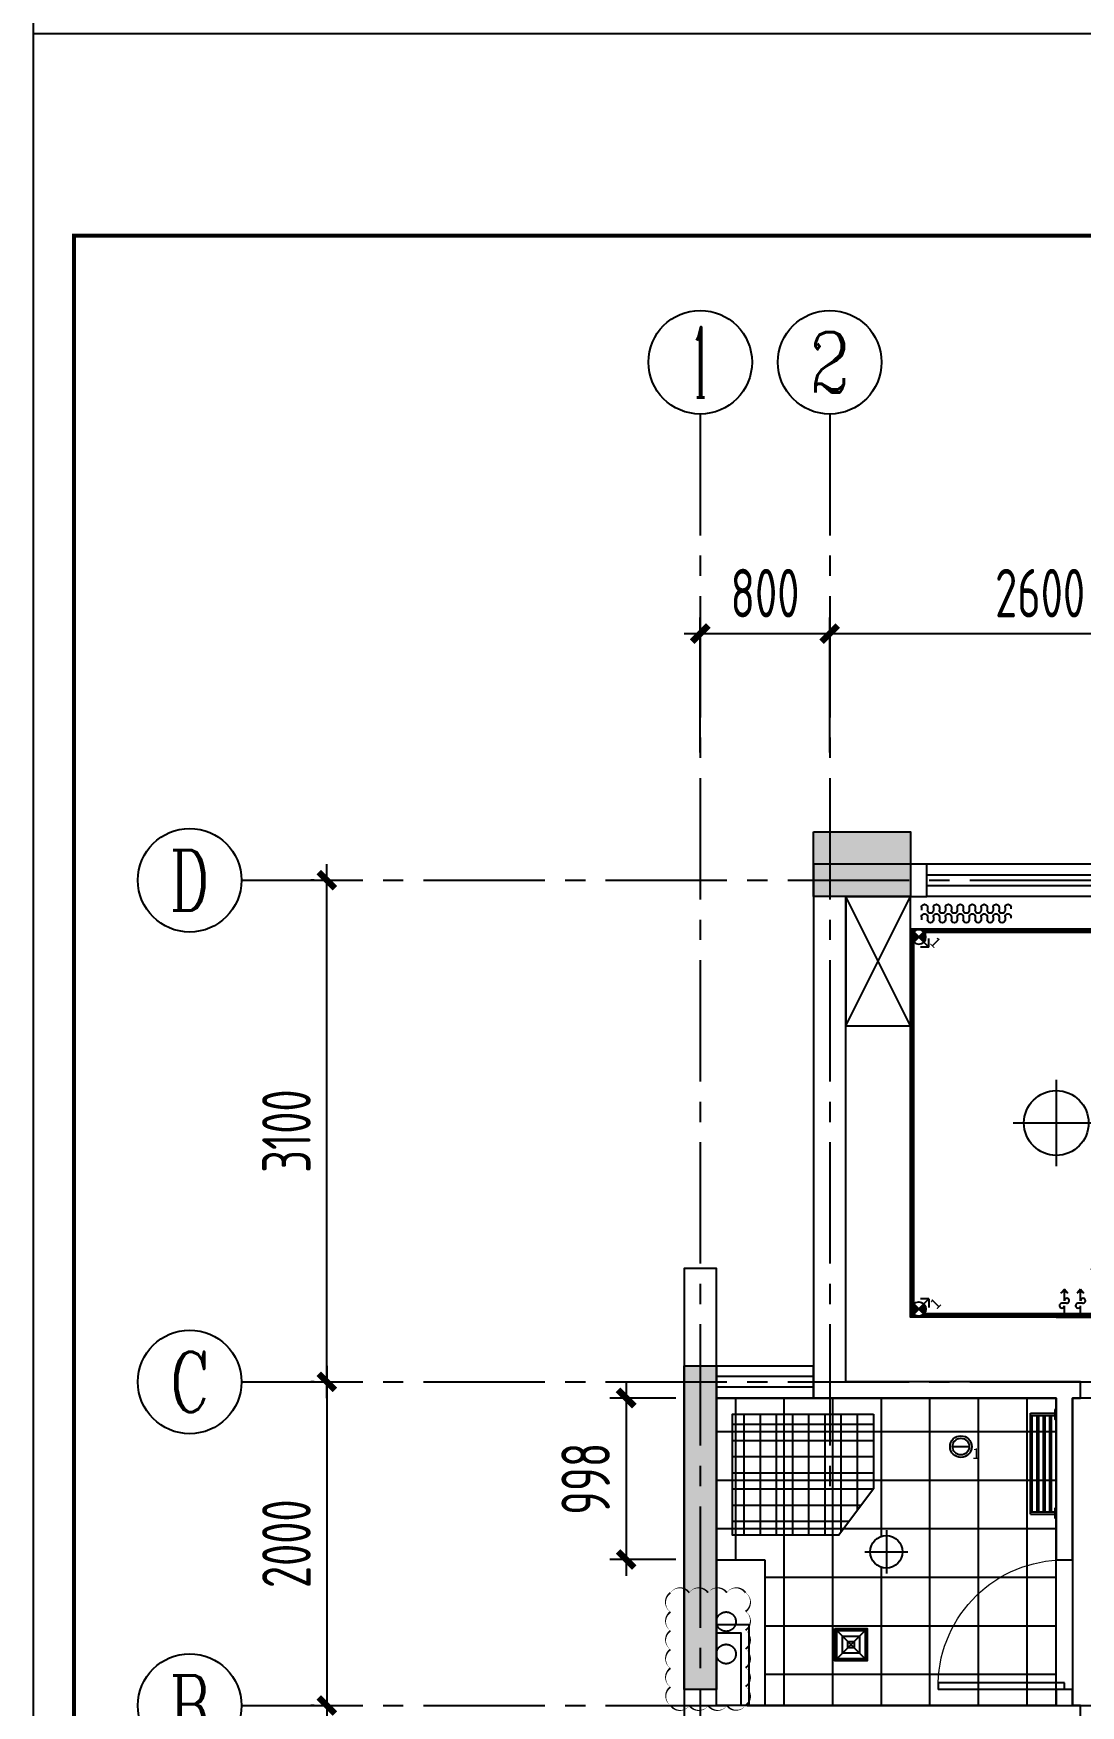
# Model space of a CAD drawing. Header units: millimetres. Extents: x -133666 to 880576, y -269375 to 86941.
# Drawn here: x 22354 to 28824, y -150793 to -140461 of the extents above; entities that cross this region are included whole.
import ezdxf
from ezdxf.enums import TextEntityAlignment as Align

# ---------------------------------------------------------------- set-up
doc = ezdxf.new("R2010")
doc.units = ezdxf.units.MM
doc.header["$LTSCALE"] = 1000
for name, pattern in [('CENTER', [50.8, 31.75, -6.35, 6.35, -6.35]), ('CENTER2', [1.125, 0.75, -0.125, 0.125, -0.125]), ('PS', [3200, 1500, -200, 1500])]:
    doc.linetypes.add(name, pattern=pattern)
doc.layers.get('0').update_dxf_attribs({"linetype": 'CONTINUOUS'})
doc.layers.get('Defpoints').update_dxf_attribs({"color": 6, "linetype": 'CONTINUOUS'})
for name, color, linetype in [('6#轴网(1-4)20181120$0$11 12 17 18 19 20 21 22-ZW$0$AXIS_轴号_A', 8, 'CONTINUOUS'), ('6#轴网(1-4)20181120$0$11 12 17 18 19 20 21 22-ZW$0$AXIS_轴文_A', 8, 'CONTINUOUS'), ('6#轴网(1-4)20181120$0$AXIS_TEXT', 8, 'CONTINUOUS'), ('A-FUR', 8, 'CONTINUOUS'), ('AXIS', 253, 'CENTER'), ('BORDER', 7, 'CONTINUOUS'), ('C-顶面灯具、灯带', 22, 'CONTINUOUS'), ('C-顶面设备（风口、换气扇、投影仪）', 7, 'CONTINUOUS'), ('C-顶面造型线', 32, 'CONTINUOUS'), ('DIM', 3, 'CONTINUOUS'), ('P-活动家具', 146, 'CONTINUOUS'), ('P-窗帘', 146, 'CONTINUOUS'), ('PS', 6, 'PS'), ('PUB_HATCH', 8, 'CONTINUOUS'), ('PUB_TEXT', 7, 'CONTINUOUS'), ('WALL', 2, 'CONTINUOUS'), ('WINDOW', 4, 'CONTINUOUS'), ('ZZ001-PC 轮廓', 30, 'CONTINUOUS'), ('剪力墙', 6, 'CONTINUOUS')]:
    doc.layers.add(name, color=color, linetype=linetype)
doc.layers.add('S-ANNO-REVS', color=1, linetype='CONTINUOUS', true_color=0xff0000, plot=False)
doc.styles.add('6#轴网(1-4)20181120$0$11 12 17 18 19 20 21 22-ZW$0$_TCH_AXIS', font='COMPLEX', dxfattribs={"bigfont": 'GBCBIG'})
doc.styles.add('6#轴网(1-4)20181120$0$COMPLEX', font='COMPLEX')
doc.styles.add('WORD-2', font='simhei.ttf')
doc.styles.add('ZZ', font='tssdeng.shx', dxfattribs={"width": 0.7, "bigfont": 'tssdchn.shx'})
doc.dimstyles.new('TSSD_100_100', dxfattribs={"dimtxt": 300, "dimasz": 100, "dimexe": 100, "dimexo": 250, "dimgap": 100, "dimtad": 1, "dimdec": 0, "dimzin": 0, "dimdsep": 46, "dimtxsty": 'ZZ', "dimblk": 'ARCHTICK', "dimcen": 0, "dimdle": 100, "dimclrd": 256, "dimclrt": 7, "dimadec": 0, "dimazin": 0, "dimtfac": 1, "dimtdec": 0, "dimtix": 1, "dimtmove": 2, "dimatfit": 3, "dimfxl": 0, "dimtolj": 1, "dimtzin": 0, "dimarcsym": 0})

# ---------------------------------------------------------------- blocks, each defined once
blk = doc.blocks.new('6#轴网(1-4)20181120$0$_AXISO')
at = {"color": 8}
blk.add_circle((0, 0), 0.5, dxfattribs=at)
at = {"layer": '6#轴网(1-4)20181120$0$AXIS_TEXT', "color": 8, "style": '6#轴网(1-4)20181120$0$COMPLEX', "width": 1.041667}
blk.add_attdef('A', text='', height=0.56, dxfattribs=at).set_placement((-0.25, -0.28), (0.25, -0.28), align=Align.FIT)
blk = doc.blocks.new('_ArchTick')
at = {"color": 0, "linetype": 'ByBlock', "const_width": 0.4}
blk.add_lwpolyline([(-0.5, -0.5), (0.5, 0.5)], dxfattribs=at)
blk = doc.blocks.new('*D348')
at = {"layer": 'Defpoints', "color": 0, "transparency": 16777216}
for p in [(-2307, 8900), (-2135, 8900), (-2135, 5800)]:
    blk.add_point(p, dxfattribs=at)
at = {"layer": 'DIM', "lineweight": -2, "transparency": 16777216}
blk.add_line((-2307, 5700), (-2307, 9000), dxfattribs=at)
at = {"layer": 'DIM', "color": 0, "lineweight": -2, "transparency": 16777216}
for p, q in [((-2385, 8900), (-2407, 8900)), ((-2385, 5800), (-2407, 5800))]:
    blk.add_line(p, q, dxfattribs=at)
at = {"layer": 'DIM', "lineweight": -2, "transparency": 16777216, "xscale": 100, "yscale": 100, "zscale": 100}
for p, rotation in [((-2307, 8900), 90), ((-2307, 5800), 270)]:
    blk.add_blockref('_ArchTick', p, dxfattribs=dict(at, rotation=rotation))
at = {"layer": 'DIM', "color": 7, "transparency": 16777216, "insert": (-2557, 7350), "char_height": 300, "attachment_point": 5, "rotation": 90, "style": 'ZZ'}
blk.add_mtext('\\A1;3100', dxfattribs=at)
blk = doc.blocks.new('*D351')
at = {"layer": 'Defpoints', "color": 0, "transparency": 16777216}
for p in [(-2135, 5800), (-2307, 3800), (-2135, 3800)]:
    blk.add_point(p, dxfattribs=at)
at = {"layer": 'DIM', "lineweight": -2, "transparency": 16777216}
blk.add_line((-2307, 5900), (-2307, 3700), dxfattribs=at)
at = {"layer": 'DIM', "color": 0, "lineweight": -2, "transparency": 16777216}
for p, q in [((-2385, 5800), (-2407, 5800)), ((-2385, 3800), (-2407, 3800))]:
    blk.add_line(p, q, dxfattribs=at)
at = {"layer": 'DIM', "lineweight": -2, "transparency": 16777216, "xscale": 100, "yscale": 100, "zscale": 100}
for p, rotation in [((-2307, 5800), 90), ((-2307, 3800), 270)]:
    blk.add_blockref('_ArchTick', p, dxfattribs=dict(at, rotation=rotation))
at = {"layer": 'DIM', "color": 7, "transparency": 16777216, "insert": (-2557, 4800), "char_height": 300, "attachment_point": 5, "rotation": 90, "style": 'ZZ'}
blk.add_mtext('\\A1;2000', dxfattribs=at)
blk = doc.blocks.new('*D352')
at = {"layer": 'Defpoints', "color": 0, "transparency": 16777216}
for p in [(-2135, 3800), (-2307, 100), (-2135, 100)]:
    blk.add_point(p, dxfattribs=at)
at = {"layer": 'DIM', "lineweight": -2, "transparency": 16777216}
blk.add_line((-2307, 3900), (-2307, 0), dxfattribs=at)
at = {"layer": 'DIM', "color": 0, "lineweight": -2, "transparency": 16777216}
for p, q in [((-2385, 3800), (-2407, 3800)), ((-2385, 100), (-2407, 100))]:
    blk.add_line(p, q, dxfattribs=at)
at = {"layer": 'DIM', "lineweight": -2, "transparency": 16777216, "xscale": 100, "yscale": 100, "zscale": 100}
for p, rotation in [((-2307, 3800), 90), ((-2307, 100), 270)]:
    blk.add_blockref('_ArchTick', p, dxfattribs=dict(at, rotation=rotation))
at = {"layer": 'DIM', "color": 7, "transparency": 16777216, "insert": (-2557, 1950), "char_height": 300, "attachment_point": 5, "rotation": 90, "style": 'ZZ'}
blk.add_mtext('\\A1;3700', dxfattribs=at)
blk = doc.blocks.new('*D359')
at = {"layer": 'Defpoints', "color": 0, "transparency": 16777216}
for p in [(800, 10424), (0, 9440), (800, 9440)]:
    blk.add_point(p, dxfattribs=at)
at = {"layer": 'DIM', "color": 0, "lineweight": -2, "transparency": 16777216}
for p, q in [((0, 9690), (0, 10524)), ((800, 9690), (800, 10524))]:
    blk.add_line(p, q, dxfattribs=at)
at = {"layer": 'DIM', "lineweight": -2, "transparency": 16777216}
blk.add_line((-100, 10424), (900, 10424), dxfattribs=at)
at = {"layer": 'DIM', "lineweight": -2, "transparency": 16777216, "xscale": 100, "yscale": 100, "zscale": 100, "rotation": 180}
blk.add_blockref('_ArchTick', (0, 10424), dxfattribs=at)
at = {"layer": 'DIM', "lineweight": -2, "transparency": 16777216, "xscale": 100, "yscale": 100, "zscale": 100}
blk.add_blockref('_ArchTick', (800, 10424), dxfattribs=at)
at = {"layer": 'DIM', "color": 7, "transparency": 16777216, "insert": (400, 10674), "char_height": 300, "attachment_point": 5, "style": 'ZZ'}
blk.add_mtext('\\A1;800', dxfattribs=at)
blk = doc.blocks.new('*D360')
at = {"layer": 'Defpoints', "color": 0, "transparency": 16777216}
for p in [(3400, 10424), (800, 9440), (3400, 9440)]:
    blk.add_point(p, dxfattribs=at)
at = {"layer": 'DIM', "color": 0, "lineweight": -2, "transparency": 16777216}
for p, q in [((800, 9690), (800, 10524)), ((3400, 9690), (3400, 10524))]:
    blk.add_line(p, q, dxfattribs=at)
at = {"layer": 'DIM', "lineweight": -2, "transparency": 16777216}
blk.add_line((700, 10424), (3500, 10424), dxfattribs=at)
at = {"layer": 'DIM', "lineweight": -2, "transparency": 16777216, "xscale": 100, "yscale": 100, "zscale": 100, "rotation": 180}
blk.add_blockref('_ArchTick', (800, 10424), dxfattribs=at)
at = {"layer": 'DIM', "lineweight": -2, "transparency": 16777216, "xscale": 100, "yscale": 100, "zscale": 100}
blk.add_blockref('_ArchTick', (3400, 10424), dxfattribs=at)
at = {"layer": 'DIM', "color": 7, "transparency": 16777216, "insert": (2100, 10674), "char_height": 300, "attachment_point": 5, "style": 'ZZ'}
blk.add_mtext('\\A1;2600', dxfattribs=at)
blk = doc.blocks.new('*D765')
at = {"layer": 'Defpoints', "color": 0, "transparency": 16777216}
for p in [(26574, -148893), (26016, -149891), (26574, -149891)]:
    blk.add_point(p, dxfattribs=at)
at = {"layer": 'DIM', "color": 0, "lineweight": -2, "transparency": 16777216}
for p, q in [((26324, -148893), (25916, -148893)), ((26324, -149891), (25916, -149891))]:
    blk.add_line(p, q, dxfattribs=at)
at = {"layer": 'DIM', "lineweight": -2, "transparency": 16777216}
blk.add_line((26016, -148793), (26016, -149991), dxfattribs=at)
at = {"layer": 'DIM', "lineweight": -2, "transparency": 16777216, "xscale": 100, "yscale": 100, "zscale": 100}
for p, rotation in [((26016, -148893), 90), ((26016, -149891), 270)]:
    blk.add_blockref('_ArchTick', p, dxfattribs=dict(at, rotation=rotation))
at = {"layer": 'DIM', "color": 7, "transparency": 16777216, "insert": (25766, -149392), "char_height": 300, "attachment_point": 5, "rotation": 90, "style": 'ZZ'}
blk.add_mtext('\\A1;998', dxfattribs=at)
blk = doc.blocks.new('B20190319225928')
at = {"layer": 'BORDER'}
blk.add_lwpolyline([(0, 0), (0, 29700), (42000, 29700), (42000, 0)], close=True, dxfattribs=at)
at = {"layer": 'BORDER', "const_width": 50}
blk.add_lwpolyline([(2500, 500), (2500, 29200), (41500, 29200), (41500, 500)], close=True, dxfattribs=at)
blk = doc.blocks.new('$TCHSYS$WIN2D')
for p, q in [((-0.5, 0.5), (0.5, 0.5)), ((-0.5, 0.5), (-0.5, -0.5)), ((0.5, 0.5), (0.5, -0.5)), ((0.5, 0.1667), (-0.5, 0.1667)), ((0.5, -0.1667), (-0.5, -0.1667)), ((-0.5, -0.5), (0.5, -0.5))]:
    blk.add_line(p, q)
blk = doc.blocks.new('DIFF-WLL')
at = {"color": 7, "linetype": 'ByBlock'}
for p, q in [((0, 0), (2.05, 0)), ((5, 0), (4.28, 0.61)), ((4.28, 0.61), (4.76, 0)), ((2.95, 0), (4.76, 0)), ((5, 0), (4.28, -0.61)), ((4.28, -0.61), (4.76, 0))]:
    blk.add_line(p, q, dxfattribs=at)
for centre, radius, start, end in [((2.06, 0.44), 0.443, 4.4518, 269.236), ((-3.48, 0.01), 5.99, 356.4344, 4.4518), ((2.94, -0.44), 0.443, 169.2229, 89.236)]:
    blk.add_arc(centre, radius, start, end, dxfattribs=at)
blk = doc.blocks.new('*U392')
at = {"color": 251}
blk.add_line((0, 300), (0, 0), dxfattribs=at)
at = {"color": 251, "xscale": 34.56325301062316, "yscale": 34.56325301062316, "zscale": 34.56325301062316}
for p in [(0, 250), (0, 150), (0, 50)]:
    blk.add_blockref('DIFF-WLL', p, dxfattribs=at)
at = {"style": 'WORD-2'}
blk.add_attdef('A/S', (222, 25), '', height=60, dxfattribs=at)
blk = doc.blocks.new('换气扇（顶面）')
at = {"color": 251}
for p, q in [((-100, -100), (100, 100)), ((100, -100), (-100, 100))]:
    blk.add_line(p, q, dxfattribs=at)
blk.add_lwpolyline([(-100, 100), (100, 100), (100, -100), (-100, -100)], close=True)
for points in [[(-87, 87), (87, 87), (87, -87), (-87, -87)], [(-53, 53), (53, 53), (53, -53), (-53, -53)], [(-20, 20), (20, 20), (20, -20), (-20, -20)]]:
    blk.add_lwpolyline(points, close=True, dxfattribs=at)
blk = doc.blocks.new('防水筒灯')
at = {"color": 250}
blk.add_wipeout([(42.2, -42.7), (44.8, -40), (47.2, -37.1), (49.4, -34.1), (51.5, -30.9), (53.3, -27.6), (54.9, -24.2), (56.3, -20.7), (57.5, -17.1), (58.5, -13.5), (59.2, -9.8), (59.7, -6), (60, -2.3), (60, 1.5), (59.8, 5.3), (59.4, 9), (58.7, 12.7), (57.8, 16.4), (56.6, 20), (55.2, 23.5), (53.7, 26.9), (51.9, 30.2), (49.9, 33.4), (47.7, 36.5), (45.3, 39.4), (42.7, 42.2), (40, 44.8), (37.1, 47.2), (34.1, 49.4), (30.9, 51.5), (27.6, 53.3), (24.2, 54.9), (20.7, 56.3), (17.1, 57.5), (13.5, 58.5), (9.8, 59.2), (6, 59.7), (2.3, 60), (-1.5, 60), (-5.3, 59.8), (-9, 59.4), (-12.7, 58.7), (-16.4, 57.8), (-20, 56.6), (-23.5, 55.2), (-26.9, 53.7), (-30.2, 51.9), (-33.4, 49.9), (-36.5, 47.7), (-39.4, 45.3), (-42.2, 42.7), (-44.8, 40), (-47.2, 37.1), (-49.4, 34.1), (-51.5, 30.9), (-53.3, 27.6), (-54.9, 24.2), (-56.3, 20.7), (-57.5, 17.1), (-58.5, 13.5), (-59.2, 9.8), (-59.7, 6), (-60, 2.3), (-60, -1.5), (-59.8, -5.3), (-59.4, -9), (-58.7, -12.7), (-57.8, -16.4), (-56.6, -20), (-55.2, -23.5), (-53.7, -26.9), (-51.9, -30.2), (-49.9, -33.4), (-47.7, -36.5), (-45.3, -39.4), (-42.7, -42.2), (-40, -44.8), (-37.1, -47.2), (-34.1, -49.4), (-30.9, -51.5), (-27.6, -53.3), (-24.2, -54.9), (-20.7, -56.3), (-17.1, -57.5), (-13.5, -58.5), (-9.8, -59.2), (-6, -59.7), (-2.3, -60), (1.5, -60), (5.3, -59.8), (9, -59.4), (12.7, -58.7), (16.4, -57.8), (20, -56.6), (23.5, -55.2), (26.9, -53.7), (30.2, -51.9), (33.4, -49.9), (36.5, -47.7), (39.4, -45.3)], dxfattribs=at)
at = {"color": 251}
blk.add_line((-44.4, 0), (48.3, 0), dxfattribs=at)
blk.add_circle((1.9, 0), 60.3)
blk.add_circle((1.9, 0), 46.3, dxfattribs=at)
at = {"style": 'WORD-2'}
blk.add_attdef('1', (66.2, -68.4), '', height=60, dxfattribs=at)
blk = doc.blocks.new('*U197')
at = {"color": 251}
blk.add_circle((0, 0), 120, dxfattribs=at)
at = {"color": 250}
blk.add_wipeout([(105.4, -106.8), (111.9, -100), (118, -92.8), (123.6, -85.2), (128.7, -77.2), (133.3, -69), (137.3, -60.5), (140.9, -51.8), (143.8, -42.8), (146.2, -33.7), (148.1, -24.5), (149.3, -15.1), (150, -5.7), (150, 3.7), (149.5, 13.1), (148.4, 22.5), (146.7, 31.8), (144.4, 40.9), (141.5, 49.9), (138.1, 58.7), (134.2, 67.3), (129.7, 75.5), (124.7, 83.5), (119.2, 91.2), (113.2, 98.5), (106.8, 105.4), (100, 111.9), (92.8, 118), (85.2, 123.6), (77.2, 128.7), (69, 133.3), (60.5, 137.3), (51.8, 140.9), (42.8, 143.8), (33.7, 146.2), (24.5, 148.1), (15.1, 149.3), (5.7, 150), (-3.7, 150), (-13.1, 149.5), (-22.5, 148.4), (-31.8, 146.7), (-40.9, 144.4), (-49.9, 141.5), (-58.7, 138.1), (-67.3, 134.2), (-75.5, 129.7), (-83.5, 124.7), (-91.2, 119.2), (-98.5, 113.2), (-105.4, 106.8), (-111.9, 100), (-118, 92.8), (-123.6, 85.2), (-128.7, 77.2), (-133.3, 69), (-137.3, 60.5), (-140.9, 51.8), (-143.8, 42.8), (-146.2, 33.7), (-148.1, 24.5), (-149.3, 15.1), (-150, 5.7), (-150, -3.7), (-149.5, -13.1), (-148.4, -22.5), (-146.7, -31.8), (-144.4, -40.9), (-141.5, -49.9), (-138.1, -58.7), (-134.2, -67.3), (-129.7, -75.5), (-124.7, -83.5), (-119.2, -91.2), (-113.2, -98.5), (-106.8, -105.4), (-100, -111.9), (-92.8, -118), (-85.2, -123.6), (-77.2, -128.7), (-69, -133.3), (-60.5, -137.3), (-51.8, -140.9), (-42.8, -143.8), (-33.7, -146.2), (-24.5, -148.1), (-15.1, -149.3), (-5.7, -150), (3.7, -150), (13.1, -149.5), (22.5, -148.4), (31.8, -146.7), (40.9, -144.4), (49.9, -141.5), (58.7, -138.1), (67.3, -134.2), (75.5, -129.7), (83.5, -124.7), (91.2, -119.2), (98.5, -113.2)], dxfattribs=at)
at = {"color": 251, "ltscale": 2}
for p, q in [((0, 200), (0, -200)), ((-200, 0), (200, 0))]:
    blk.add_line(p, q, dxfattribs=at)
blk.add_circle((0, 0), 150)
blk = doc.blocks.new('B14-1')
for p, q in [((-933, 124), (-933, 148)), ((-837, 148), (-837, 100)), ((-741, 148), (-741, 100)), ((-645, 148), (-645, 100)), ((-549, 148), (-549, 100)), ((-453, 148), (-453, 100)), ((-357, 148), (-357, 100)), ((-261, 148), (-261, 100)), ((-165, 148), (-165, 100)), ((-69, 148), (-69, 100)), ((27, 148), (27, 100)), ((123, 148), (123, 100)), ((219, 148), (219, 100)), ((315, 148), (315, 100)), ((411, 148), (411, 100)), ((507, 148), (507, 100))]:
    blk.add_line(p, q)
blk.add_lwpolyline([(-933, 124, 0, 0, 0), (-1137, 124, 90, 0, 0), (-1245, 124, 0, 0, 0)], format="xyseb")
for centre, start, end in [((-885, 148), 360, 180.0002), ((-789, 100), 180, 360), ((-693, 148), 360, 180.0002), ((-597, 100), 180, 360), ((-501, 148), 360, 180.0002), ((-405, 100), 180, 360), ((-309, 148), 360, 180.0002), ((-213, 100), 180, 360), ((-117, 148), 360, 180.0002), ((-21, 100), 180, 0), ((75, 148), 0, 180.0002), ((171, 100), 180, 0), ((267, 148), 0, 180.0002), ((363, 100), 180, 0), ((459, 148), 0, 180.0002)]:
    blk.add_arc(centre, 48, start, end)
blk = doc.blocks.new('*U201')
at = {"color": 250}
blk.add_wipeout([(28.1, -28.5), (29.8, -26.7), (31.5, -24.7), (33, -22.7), (34.3, -20.6), (35.5, -18.4), (36.6, -16.1), (37.6, -13.8), (38.4, -11.4), (39, -9), (39.5, -6.5), (39.8, -4), (40, -1.5), (40, 1), (39.9, 3.5), (39.6, 6), (39.1, 8.5), (38.5, 10.9), (37.7, 13.3), (36.8, 15.7), (35.8, 17.9), (34.6, 20.1), (33.2, 22.3), (31.8, 24.3), (30.2, 26.3), (28.5, 28.1), (26.7, 29.8), (24.7, 31.5), (22.7, 33), (20.6, 34.3), (18.4, 35.5), (16.1, 36.6), (13.8, 37.6), (11.4, 38.4), (9, 39), (6.5, 39.5), (4, 39.8), (1.5, 40), (-1, 40), (-3.5, 39.9), (-6, 39.6), (-8.5, 39.1), (-10.9, 38.5), (-13.3, 37.7), (-15.7, 36.8), (-17.9, 35.8), (-20.1, 34.6), (-22.3, 33.2), (-24.3, 31.8), (-26.3, 30.2), (-28.1, 28.5), (-29.8, 26.7), (-31.5, 24.7), (-33, 22.7), (-34.3, 20.6), (-35.5, 18.4), (-36.6, 16.1), (-37.6, 13.8), (-38.4, 11.4), (-39, 9), (-39.5, 6.5), (-39.8, 4), (-40, 1.5), (-40, -1), (-39.9, -3.5), (-39.6, -6), (-39.1, -8.5), (-38.5, -10.9), (-37.7, -13.3), (-36.8, -15.7), (-35.8, -17.9), (-34.6, -20.1), (-33.2, -22.3), (-31.8, -24.3), (-30.2, -26.3), (-28.5, -28.1), (-26.7, -29.8), (-24.7, -31.5), (-22.7, -33), (-20.6, -34.3), (-18.4, -35.5), (-16.1, -36.6), (-13.8, -37.6), (-11.4, -38.4), (-9, -39), (-6.5, -39.5), (-4, -39.8), (-1.5, -40), (1, -40), (3.5, -39.9), (6, -39.6), (8.5, -39.1), (10.9, -38.5), (13.3, -37.7), (15.7, -36.8), (17.9, -35.8), (20.1, -34.6), (22.3, -33.2), (24.3, -31.8), (26.3, -30.2)], dxfattribs=at)
h = blk.add_hatch(color=250)
edge = h.paths.add_edge_path()
edge.add_arc((0, 0), 40, 90, 180)
edge.add_line((-40, 0), (0, 0))
edge.add_line((0, 0), (0, 40))
edge = h.paths.add_edge_path()
edge.add_arc((0, 0), 40, 270, 360)
edge.add_line((40, 0), (0, 0))
edge.add_line((0, 0), (0, -40))
at = {"color": 251}
for p, q in [((-64, 0), (80, 0)), ((-40, 0), (40, 0)), ((0, -64), (0, 64)), ((0, 40), (0, -40)), ((80, 0), (46.4, 33.6)), ((80, 0), (46.4, -33.6))]:
    blk.add_line(p, q, dxfattribs=at)
blk.add_circle((0, 0), 40)
at = {"style": 'WORD-2'}
blk.add_attdef('1', (19.6, -92.8), '', height=60, dxfattribs=at)
blk = doc.blocks.new('dfdffh')
at = {"layer": 'P-活动家具'}
for p, q in [((106548, -73807), (106398, -73807)), ((106398, -73807), (106398, -73822)), ((106548, -73822), (106398, -73822)), ((106417, -74417), (106417, -73822)), ((106427, -74417), (106427, -73822)), ((106456, -74417), (106456, -73822)), ((106466, -74417), (106466, -73822)), ((106496, -74417), (106496, -73822)), ((106506, -74417), (106506, -73822)), ((106538, -74417), (106538, -73822)), ((106548, -74432), (106548, -73807)), ((106548, -74417), (106398, -74417)), ((106398, -74417), (106398, -74432)), ((106548, -74432), (106398, -74432))]:
    blk.add_line(p, q, dxfattribs=at)
for points in [[(106398, -73784), (106398, -73844), (106388, -73844), (106388, -73784)], [(106398, -74394), (106398, -74454), (106388, -74454), (106388, -74394)]]:
    blk.add_lwpolyline(points, close=True, dxfattribs=at)
blk = doc.blocks.new('$DorLib2D$00000001')
for p, q in [((0.45, 0.975), (0.5, 0.975)), ((0.45, 0), (0.45, 0.975)), ((0.5, 0), (0.5, 0.975)), ((0.5, 0), (0.45, 0))]:
    blk.add_line(p, q)
at = {"lineweight": 13}
blk.add_arc((0.475, 0), 0.975, 91.4693, 180, dxfattribs=at)
blk = doc.blocks.new('B20190222125856')
at = {"layer": 'AXIS', "linetype": 'CENTER2'}
for p, q in [((0, 11781), (0, -2685.7)), ((800, 11781), (800, 5144.8)), ((-2834.7, 8900), (9118.1, 8900)), ((-2834.7, 5800), (9118.1, 5800)), ((-2834.7, 3800), (9118.1, 3800))]:
    blk.add_line(p, q, dxfattribs=at)
at = {"layer": '6#轴网(1-4)20181120$0$11 12 17 18 19 20 21 22-ZW$0$AXIS_轴号_A'}
ref = blk.add_blockref('6#轴网(1-4)20181120$0$_AXISO', (0, 12101), dxfattribs=dict(at, xscale=640, yscale=640, zscale=640))
ref.add_attrib('A', '1', dxfattribs={"layer": '6#轴网(1-4)20181120$0$11 12 17 18 19 20 21 22-ZW$0$AXIS_轴文_A', "height": 435.8, "style": '6#轴网(1-4)20181120$0$11 12 17 18 19 20 21 22-ZW$0$_TCH_AXIS', "width": 0.555556}).set_placement((-51.9, 11883.1), (51.9, 11883.1), align=Align.FIT)
ref = blk.add_blockref('6#轴网(1-4)20181120$0$_AXISO', (800, 12101), dxfattribs=dict(at, xscale=640, yscale=640, zscale=640))
ref.add_attrib('A', '2', dxfattribs={"layer": '6#轴网(1-4)20181120$0$11 12 17 18 19 20 21 22-ZW$0$AXIS_轴文_A', "height": 372.8, "style": '6#轴网(1-4)20181120$0$11 12 17 18 19 20 21 22-ZW$0$_TCH_AXIS'}).set_placement((675.7, 11914.6), (924.3, 11914.6), align=Align.FIT)
at = {"layer": '6#轴网(1-4)20181120$0$11 12 17 18 19 20 21 22-ZW$0$AXIS_轴号_A', "color": 6}
ref = blk.add_blockref('6#轴网(1-4)20181120$0$_AXISO', (-3154.7, 8900), dxfattribs=dict(at, xscale=640, yscale=640, zscale=640))
ref.add_attrib('A', 'D', dxfattribs={"layer": '6#轴网(1-4)20181120$0$11 12 17 18 19 20 21 22-ZW$0$AXIS_轴文_A', "height": 372.8, "style": '6#轴网(1-4)20181120$0$11 12 17 18 19 20 21 22-ZW$0$_TCH_AXIS', "width": 0.823529}).set_placement((-3278.9, 8713.6), (-3030.4, 8713.6), align=Align.FIT)
ref = blk.add_blockref('6#轴网(1-4)20181120$0$_AXISO', (-3154.7, 5800), dxfattribs=dict(at, xscale=640, yscale=640, zscale=640))
ref.add_attrib('A', 'C', dxfattribs={"layer": '6#轴网(1-4)20181120$0$11 12 17 18 19 20 21 22-ZW$0$AXIS_轴文_A', "height": 372.8, "style": '6#轴网(1-4)20181120$0$11 12 17 18 19 20 21 22-ZW$0$_TCH_AXIS', "width": 0.933333}).set_placement((-3278.9, 5613.6), (-3030.4, 5613.6), align=Align.FIT)
ref = blk.add_blockref('6#轴网(1-4)20181120$0$_AXISO', (-3154.7, 3800), dxfattribs=dict(at, xscale=640, yscale=640, zscale=640))
ref.add_attrib('A', 'B', dxfattribs={"layer": '6#轴网(1-4)20181120$0$11 12 17 18 19 20 21 22-ZW$0$AXIS_轴文_A', "height": 372.8, "style": '6#轴网(1-4)20181120$0$11 12 17 18 19 20 21 22-ZW$0$_TCH_AXIS', "width": 0.823529}).set_placement((-3278.9, 3613.6), (-3030.4, 3613.6), align=Align.FIT)
at = {"layer": 'DIM'}
for base, p1, p2, picture, middle in [((800, 10424), (0, 9440.5), (800, 9440.5), '*D359', (400, 10674)), ((3400, 10424), (800, 9440.5), (3400, 9440.5), '*D360', (2100, 10674))]:
    dim = blk.add_linear_dim(base=base, p1=p1, p2=p2, dimstyle='TSSD_100_100', dxfattribs=at)
    dim.commit()
    dim.dimension.update_dxf_attribs({"geometry": picture, "text_midpoint": middle})
for base, p1, p2, picture, middle in [((-2307.2, 8900), (-2134.7, 5800), (-2134.7, 8900), '*D348', (-2557.2, 7350)), ((-2307.2, 3800), (-2134.7, 5800), (-2134.7, 3800), '*D351', (-2557.2, 4800)), ((-2307.2, 100), (-2134.7, 3800), (-2134.7, 100), '*D352', (-2557.2, 1950))]:
    dim = blk.add_linear_dim(base=base, p1=p1, p2=p2, angle=90, dimstyle='TSSD_100_100', dxfattribs=at)
    dim.commit()
    dim.dimension.update_dxf_attribs({"geometry": picture, "text_midpoint": middle})

msp = doc.modelspace()

# ---------------------------------------------------------------- hatches: boundary and pattern name
at = {"layer": 'C-顶面造型线'}
h = msp.add_hatch(dxfattribs=at)
h.set_pattern_fill('_USER,_O', color=35, scale=300, double=1, pattern_type=0)
h.set_pattern_definition([(0, (26692.9, 2400), (0, 300), []), (90, (26692.9, 2400), (-300, 2e-14), [])])
h.paths.add_polyline_path([(28674, -148893.3), (26574, -148893.3), (26574, -149893.3), (26874, -149893.3), (26874, -150793.3), (28674, -150793.3)])
at = {"layer": 'PUB_HATCH'}
for points in [[(27174, -145393.3), (27774, -145393.3), (27774, -145793.3), (27174, -145793.3)], [(26374, -148693.3), (26574, -148693.3), (26574, -150693.3), (26374, -150693.3), (26374, -148893.3)]]:
    msp.add_hatch(color=256, dxfattribs=at).paths.add_polyline_path(points)

# ---------------------------------------------------------------- linework, layer by layer
at = {"layer": 'A-FUR'}
for p, q in [((27774, -146593.3), (27374, -145793.3)), ((27374, -146593.3), (27774, -145793.3))]:
    msp.add_line(p, q, dxfattribs=at)
msp.add_lwpolyline([(27374, -146593.3), (27774, -146593.3), (27774, -145793.3), (27374, -145793.3)], close=True, dxfattribs=at)
at = {"layer": 'C-顶面造型线'}
for points in [[(27774, -145993.3), (29574, -145993.3), (29574, -148393.3), (27774, -148393.3)], [(29974, -148893.3), (28774, -148893.3), (28774, -150793.3), (29974, -150793.3)]]:
    msp.add_lwpolyline(points, close=True, dxfattribs=at)
at = {"layer": 'C-顶面造型线', "color": 35}
for points in [[(27784, -146003.3), (29564, -146003.3), (29564, -148383.3), (27784, -148383.3)], [(27794, -146013.3), (29554, -146013.3), (29554, -148373.3), (27794, -148373.3)]]:
    msp.add_lwpolyline(points, close=True, dxfattribs=at)
for points in [[(28674, -148893.3), (26574, -148893.3)], [(26574, -148893.3), (26574, -149893.3)], [(28674, -150793.3), (28674, -148893.3)], [(26574, -149893.3), (26874, -149893.3)], [(26874, -149893.3), (26874, -150793.3)], [(26874, -150793.3), (28674, -150793.3)]]:
    msp.add_lwpolyline(points, dxfattribs=at)
at = {"layer": 'PS', "ltscale": 0.5}
for centre in [(26634, -150274.9), (26634, -150474.9)]:
    msp.add_circle(centre, 60, dxfattribs=at)
at = {"layer": 'S-ANNO-REVS'}
msp.add_lwpolyline([(26290, -150095.9, 0, 11.6, -0.5205671), (26406, -150095.9, 0, 11.6, -0.5205671), (26522, -150095.9, 0, 11.6, -0.5205671), (26638, -150095.9, 0, 11.6, -0.5205671), (26754, -150095.9, 0, 11.6, -0.5205671), (26754, -150211.9, 0, 11.6, -0.5205671), (26754, -150327.9, 0, 11.6, -0.5205671), (26754, -150443.9, 0, 11.6, -0.5205671), (26754, -150559.9, 0, 11.6, -0.5205671), (26754, -150675.9, 0, 11.6, -0.5205671), (26754, -150792, 0, 11.6, -0.5205671), (26639.3, -150793.3, 0, 11.6, -0.5205671), (26523.3, -150793.3, 0, 11.6, -0.5205671), (26407.3, -150793.3, 0, 11.6, -0.5205671), (26291.3, -150793.3, 0, 11.6, -0.5205671), (26290, -150678.7, 0, 11.6, -0.5205671), (26290, -150562.7, 0, 11.6, -0.5205671), (26290, -150446.7, 0, 11.6, -0.5205671), (26290, -150330.7, 0, 11.6, -0.5205671), (26290, -150214.7, 0, 11.6, -0.5205671)], format="xyseb", close=True, dxfattribs=at)
at = {"layer": 'WALL'}
for points in [[(26574, -150293.3), (26774, -150293.3), (26774, -150793.3)], [(26574, -150343.3), (26724, -150343.3), (26724, -150793.3)]]:
    msp.add_lwpolyline(points, dxfattribs=at)
at = {"layer": 'ZZ001-PC 轮廓'}
msp.add_xline((22353.8, -133793.6), (0, 1), dxfattribs=at)
at = {"layer": '剪力墙', "elevation": 0}
for points in [[(27174, -145393.3), (27774, -145393.3), (27774, -145793.3), (27174, -145793.3)], [(27174, -145393.3), (27774, -145393.3), (27774, -145793.3), (27174, -145793.3)], [(26374, -148693.3), (26574, -148693.3), (26574, -150693.3), (26374, -150693.3), (26374, -148893.3)], [(26374, -148693.3), (26574, -148693.3), (26574, -150693.3), (26374, -150693.3), (26374, -148893.3)]]:
    msp.add_lwpolyline(points, close=True, dxfattribs=at)
for points in [[(27374, -145793.3), (27374, -145793.3)], [(27374, -145793.3), (27374, -145793.3)], [(26374, -148893.3), (26374, -148893.3)], [(26374, -148893.3), (26374, -148893.3)]]:
    msp.add_lwpolyline(points, dxfattribs=at)

# ---------------------------------------------------------------- block references
at = {"xscale": -1}
msp.add_blockref('dfdffh', (135062, -75179.2), dxfattribs=at)
at = {"layer": 'C-顶面设备（风口、换气扇、投影仪）', "color": 7, "rotation": 90}
msp.add_blockref('*U392', (28974, -148393.3), dxfattribs=at).add_auto_attribs({'A/S': 'A/S'})
at = {"layer": 'C-顶面设备（风口、换气扇、投影仪）', "color": 7}
msp.add_blockref('换气扇（顶面）', (27405.3, -150417.3), dxfattribs=at)
at = {"layer": 'DIM'}
msp.add_blockref('B20190222125856', (26474, -154593.3), dxfattribs=at)
at = {"layer": 'P-窗帘', "xscale": -0.3840000000200234, "yscale": 0.3840000000200234, "zscale": 0.3840000000000001}
for p in [(28036, -145917.3), (28036, -145976.2)]:
    msp.add_blockref('B14-1', p, dxfattribs=at)
at = {"layer": 'WALL', "xscale": 0.5, "yscale": 0.5, "zscale": 0.5, "rotation": 270}
msp.add_blockref('B20190319225928', (22353.8, -140460.6), dxfattribs=at)
at = {"layer": 'WINDOW'}
for name, p, xscale, yscale, zscale, rotation in [('$TCHSYS$WIN2D', (28624, -145693.3), 1500, 200, 1500, 180), ('$TCHSYS$WIN2D', (28624, -145693.3), 1500, 200, 1500, 180), ('$TCHSYS$WIN2D', (26874, -148793.3), -600, 200, -600, 180), ('$TCHSYS$WIN2D', (26874, -148793.3), -600, 200, -600, 180), ('$DorLib2D$00000001', (28724, -150293.3), -800, 800, 800, 90)]:
    msp.add_blockref(name, p, dxfattribs=dict(at, xscale=xscale, yscale=yscale, zscale=zscale, rotation=rotation))

# ---------------------------------------------------------------- dimensions: what is measured, and where the dimension line sits
at = {"layer": 'DIM'}
dim = msp.add_linear_dim(base=(26016.5, -149891.1), p1=(26574, -148893.3), p2=(26574, -149891.1), angle=90, dimstyle='TSSD_100_100', dxfattribs=at)
dim.commit()
dim.dimension.update_dxf_attribs({"geometry": '*D765', "text_midpoint": (25766.5, -149392.2)})

# ---------------------------------------------------------------- next in the draw order: block references
at = {"layer": 'C-顶面灯具、灯带'}
ref = msp.add_blockref('*U201', (27824.3, -146043.6), dxfattribs=dict(at, xscale=-1.11111111126393, yscale=1.111111111240461, zscale=1.111111111111111, rotation=134.9999999989388))
ref.add_attrib('1', '1', (27888.9, -146084.1), dxfattribs={"layer": '0', "height": 66.7, "rotation": 315, "style": 'WORD-2'})
for p, xscale, yscale, zscale in [((28674, -147193.3), 1.333359985146672, 1.333359985146672, 1.333359985146672), ((27624, -149843.3), 0.6666799925733358, 0.6666799925733358, 0.6666799925733358)]:
    msp.add_blockref('*U197', p, dxfattribs=dict(at, xscale=xscale, yscale=yscale, zscale=zscale))
ref = msp.add_blockref('*U201', (27824.3, -148343), dxfattribs=dict(at, xscale=1.111111111243994, yscale=1.111111111243994, zscale=1.111111111243994, rotation=45.00000000003316))
ref.add_attrib('1', '1', (27934.4, -148348.1), dxfattribs={"layer": '0', "height": 66.7, "rotation": 45, "style": 'WORD-2'})
at = {"layer": 'C-顶面灯具、灯带', "xscale": 1.111111111240461, "yscale": 1.111111111240461, "zscale": 1.111111111240461}
msp.add_blockref('防水筒灯', (28082.5, -149193.3), dxfattribs=at).add_auto_attribs({'1': '1'})

# ---------------------------------------------------------------- next in the draw order: hatches: boundary and pattern name
at = {"layer": 'PUB_TEXT'}
h = msp.add_hatch(dxfattribs=at)
h.set_pattern_fill('_USER', color=250, scale=100, double=1, pattern_type=0)
h.set_pattern_definition([(0, (27545.41, -149454.48), (0, 100), []), (90, (27545.41, -149454.48), (-100, 6e-15), [])])
h.paths.add_polyline_path([(27545.4, -148993.3), (27545.4, -149454.5), (27330.8, -149741.1), (26674, -149741.1), (26674, -148993.3)])

# ---------------------------------------------------------------- next in the draw order: linework, layer by layer
at = {"layer": 'PUB_TEXT', "color": 250}
msp.add_lwpolyline([(27545.4, -148993.3), (27545.4, -149454.5), (27330.8, -149741.1), (26674, -149741.1), (26674, -148993.3)], close=True, dxfattribs=at)
at = {"layer": 'WALL'}
msp.add_lwpolyline([(27374, -148793.3), (27374, -145793.3), (27874, -145793.3), (27874, -145593.3), (27174, -145593.3), (27174, -148893.3), (28674, -148893.3), (28674, -149893.3), (28774, -149893.3), (28774, -148893.3), (28824, -148893.3), (28824, -148793.3)], close=True, dxfattribs=at)
msp.add_lwpolyline([(26974, -154993.3), (26974, -154393.3), (26574, -154393.3), (26574, -150893.3), (28824, -150893.3), (28824, -150793.3), (28774, -150793.3), (28774, -150693.3), (28674, -150693.3), (28674, -150793.3), (26574, -150793.3), (26574, -148093.3), (26374, -148093.3), (26374, -154593.3), (26874, -154593.3), (26874, -155193.3), (26974, -155193.3), (26974, -154993.3)], dxfattribs=at)

doc.saveas('drawing.dxf')
